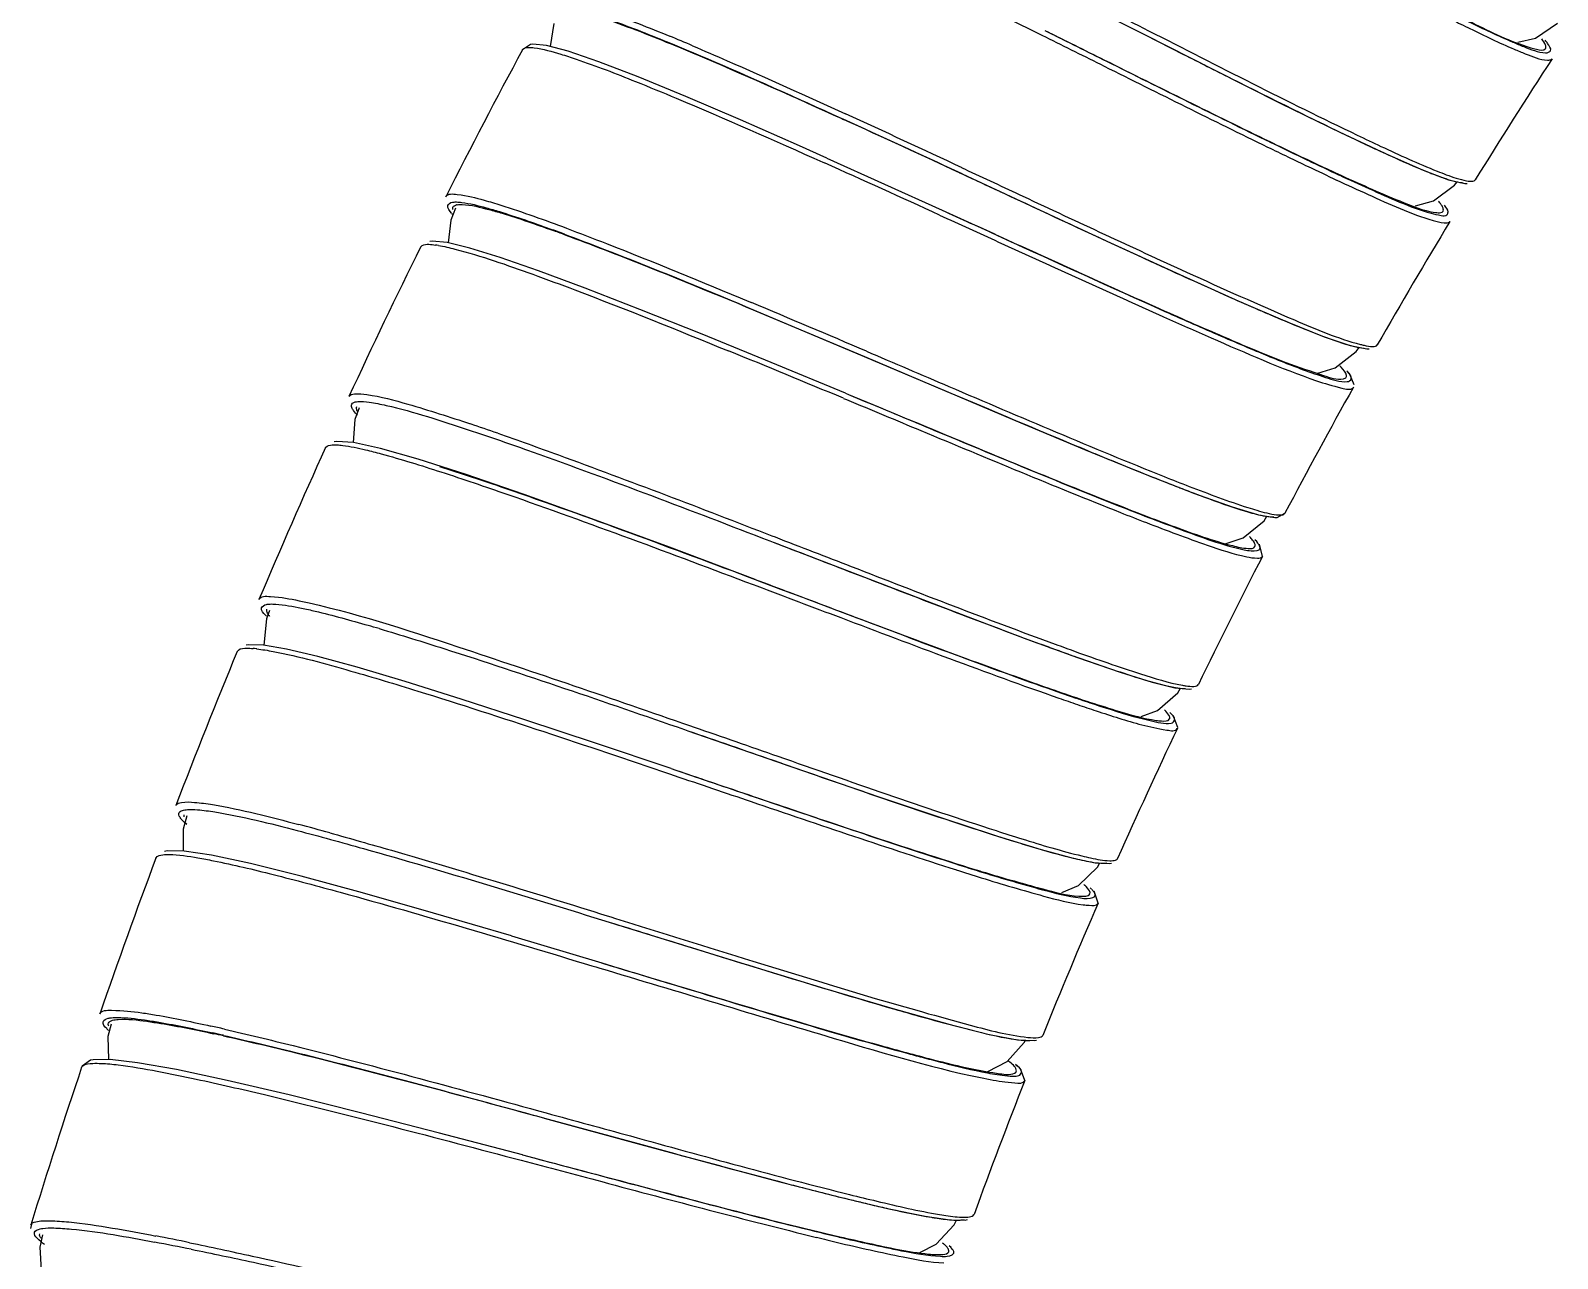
# Model space of a CAD drawing. Header units: millimetres. Extents: x 601 to 1195, y -13 to 407.
# Drawn here: x 907.78 to 926.06, y 327.43 to 342.14 of the extents above; entities that cross this region are included whole.
import ezdxf

# ---------------------------------------------------------------- set-up
doc = ezdxf.new("R2010")
doc.units = ezdxf.units.MM
doc.header["$LTSCALE"] = 0.1

msp = doc.modelspace()

# ---------------------------------------------------------------- linework, layer by layer
at = {"color": 7, "linetype": 'Continuous'}
for p, q in [((920.179, 342.565), (921.117, 342.09)), ((920.18, 342.564), (921.125, 342.086)), ((914.044, 342.225), (914.001, 341.946)), ((925.797, 342.048), (926.061, 342.226)), ((919.896, 342.08), (919.93, 342.063)), ((919.925, 342.139), (919.959, 342.122)), ((921.125, 342.086), (921.585, 341.853)), ((925.586, 341.998), (925.797, 342.048)), ((913.766, 341.971), (913.67, 341.909)), ((913.67, 341.909), (913.67, 341.91)), ((914.217, 341.89), (913.958, 341.958)), ((925.991, 341.795), (925.996, 341.8)), ((917.487, 341.088), (917.509, 341.078)), ((917.492, 341.084), (917.514, 341.074)), ((917.315, 340.612), (916.985, 340.76)), ((917.315, 340.612), (918.695, 339.987)), ((917.266, 340.562), (917.287, 340.553)), ((918.903, 340.436), (918.934, 340.421)), ((918.931, 340.495), (918.962, 340.481)), ((924.453, 340.467), (924.758, 340.352)), ((924.575, 340.099), (924.829, 340.287)), ((924.829, 340.287), (924.86, 340.328)), ((925.076, 340.349), (925.077, 340.351)), ((924.363, 340.038), (924.575, 340.099)), ((924.722, 340.033), (924.708, 340.047)), ((912.811, 339.866), (912.782, 339.596)), ((912.869, 340.011), (912.811, 339.866)), ((918.695, 339.987), (918.729, 339.972)), ((924.769, 339.848), (924.774, 339.854)), ((912.45, 339.546), (912.451, 339.547)), ((913.038, 339.534), (912.769, 339.599)), ((920.718, 339.593), (921.539, 339.216)), ((920.842, 339.536), (921.069, 339.431)), ((916.353, 338.828), (916.384, 338.815)), ((916.367, 338.824), (917.762, 338.237)), ((916.381, 338.893), (916.41, 338.88)), ((916.384, 338.815), (917.763, 338.237)), ((921.352, 338.78), (921.38, 338.767)), ((917.762, 338.237), (918.744, 337.821)), ((917.763, 338.237), (918.752, 337.817)), ((923.4, 338.1), (923.652, 338.295)), ((923.652, 338.295), (923.687, 338.345)), ((923.903, 338.373), (923.904, 338.374)), ((917.538, 337.795), (916.648, 338.164)), ((923.19, 338.035), (923.4, 338.1)), ((923.563, 338.039), (923.539, 338.064)), ((923.627, 337.894), (923.57, 338.032)), ((923.614, 337.862), (923.618, 337.867)), ((917.513, 337.734), (917.548, 337.72)), ((917.538, 337.795), (917.574, 337.78)), ((917.538, 337.795), (917.573, 337.781)), ((917.573, 337.781), (917.762, 337.702)), ((917.574, 337.78), (917.932, 337.632)), ((918.752, 337.817), (919.248, 337.607)), ((911.663, 337.479), (911.641, 337.204)), ((911.714, 337.622), (911.663, 337.479)), ((911.312, 337.143), (911.312, 337.144)), ((920.4, 337.123), (921.123, 336.828)), ((920.434, 337.109), (920.496, 337.083)), ((922.165, 336.434), (922.481, 336.339)), ((922.298, 336.065), (922.548, 336.268)), ((922.548, 336.268), (922.583, 336.322)), ((922.706, 336.308), (922.798, 336.358)), ((922.798, 336.358), (922.799, 336.359)), ((916.632, 336.027), (916.671, 336.012)), ((916.656, 336.089), (916.694, 336.074)), ((922.093, 335.995), (922.298, 336.065)), ((922.46, 336.018), (922.439, 336.04)), ((922.473, 336.001), (922.46, 336.018)), ((922.529, 335.841), (922.492, 335.986)), ((922.529, 335.841), (922.53, 335.843)), ((922.529, 335.841), (922.529, 335.841)), ((916.432, 335.504), (916.475, 335.488)), ((916.455, 335.566), (916.498, 335.55)), ((916.455, 335.566), (916.496, 335.55)), ((916.496, 335.55), (916.792, 335.439)), ((910.605, 335.092), (910.575, 334.777)), ((910.641, 335.195), (910.605, 335.092)), ((910.846, 334.73), (910.571, 334.777)), ((919.678, 334.864), (920.314, 334.632)), ((910.255, 334.703), (910.256, 334.704)), ((921.21, 334.336), (921.481, 334.269)), ((921.274, 333.998), (921.515, 334.209)), ((921.515, 334.209), (921.547, 334.263)), ((921.761, 334.306), (921.762, 334.308)), ((921.077, 333.924), (921.274, 333.998)), ((915.671, 333.816), (915.724, 333.798)), ((921.449, 333.945), (921.428, 333.963)), ((915.61, 333.768), (915.649, 333.754)), ((921.51, 333.781), (921.511, 333.783)), ((915.45, 333.3), (915.507, 333.281)), ((915.45, 333.3), (915.506, 333.281)), ((915.506, 333.281), (915.639, 333.236)), ((915.429, 333.238), (915.486, 333.218)), ((909.651, 332.734), (909.607, 332.576)), ((909.607, 332.576), (909.609, 332.312)), ((909.629, 332.656), (909.645, 332.643)), ((918.704, 332.705), (919.358, 332.491)), ((909.282, 332.229), (909.282, 332.23)), ((920.264, 332.228), (920.528, 332.173)), ((920.554, 332.12), (920.582, 332.17)), ((920.795, 332.221), (920.795, 332.223)), ((920.326, 331.902), (920.554, 332.12)), ((920.127, 331.816), (920.326, 331.902)), ((920.435, 331.869), (920.418, 331.888)), ((920.482, 331.858), (920.466, 331.873)), ((920.561, 331.689), (920.513, 331.832)), ((920.561, 331.688), (920.562, 331.689)), ((920.561, 331.688), (920.561, 331.689)), ((914.685, 331.538), (914.727, 331.525)), ((914.707, 331.462), (914.763, 331.445)), ((914.727, 331.525), (914.784, 331.507)), ((913.538, 331.296), (914.618, 330.973)), ((914.501, 330.939), (914.547, 330.925)), ((914.547, 330.925), (914.596, 330.911)), ((908.744, 330.24), (908.707, 330.091)), ((908.707, 330.091), (908.714, 329.817)), ((919.899, 330.104), (919.9, 330.106)), ((908.497, 329.807), (908.397, 329.735)), ((919.243, 329.671), (919.471, 329.791)), ((908.397, 329.735), (908.392, 329.721)), ((919.599, 329.731), (919.581, 329.746)), ((919.683, 329.564), (919.633, 329.703)), ((919.683, 329.564), (919.684, 329.565)), ((913.798, 329.152), (913.836, 329.141)), ((913.836, 329.141), (913.932, 329.115)), ((913.93, 329.116), (915.088, 328.8)), ((913.932, 329.115), (915.097, 328.798)), ((915.088, 328.8), (915.899, 328.58)), ((915.097, 328.798), (915.495, 328.689)), ((913.67, 328.674), (913.808, 328.638)), ((913.67, 328.674), (913.806, 328.638)), ((913.806, 328.638), (913.938, 328.603)), ((919.075, 327.959), (919.076, 327.96)), ((907.79, 327.845), (907.78, 327.791)), ((907.784, 327.834), (907.79, 327.845)), ((918.492, 327.939), (918.788, 327.895)), ((918.624, 327.605), (918.84, 327.838)), ((918.84, 327.838), (918.867, 327.894)), ((907.922, 327.717), (907.89, 327.569)), ((918.427, 327.506), (918.624, 327.605)), ((907.89, 327.569), (907.906, 327.293)), ((918.802, 327.567), (918.777, 327.584)), ((918.806, 327.557), (918.793, 327.57))]:
    msp.add_line(p, q, dxfattribs=at)
for points in [[(921.117, 342.09), (921.941, 341.673), (922.751, 341.267), (923.448, 340.926)], [(913.958, 341.958), (913.792, 341.974), (913.766, 341.971)], [(915.627, 341.35), (915.055, 341.584), (914.582, 341.765), (914.217, 341.89)], [(916.985, 340.76), (916.278, 341.071), (915.627, 341.35)], [(923.448, 340.926), (924.017, 340.658), (924.453, 340.467)], [(918.934, 340.421), (919.807, 340.016), (920.718, 339.593)], [(924.758, 340.352), (924.951, 340.307), (924.98, 340.306)], [(912.769, 339.599), (912.587, 339.616), (912.559, 339.614)], [(913.863, 339.262), (913.403, 339.422), (913.038, 339.534)], [(916.648, 338.164), (915.821, 338.502), (915.076, 338.8), (914.422, 339.055), (913.863, 339.262)], [(921.539, 339.216), (922.247, 338.898), (922.825, 338.649)], [(922.825, 338.649), (923.269, 338.472), (923.581, 338.366)], [(923.581, 338.366), (923.779, 338.326), (923.807, 338.327)], [(918.744, 337.821), (919.562, 337.474), (920.4, 337.123)], [(911.646, 337.204), (911.447, 337.218), (911.417, 337.214)], [(912.994, 336.822), (912.42, 337.006), (911.968, 337.134), (911.646, 337.204)], [(916.455, 335.566), (915.429, 335.95), (914.501, 336.292), (913.688, 336.583), (912.994, 336.822)], [(921.123, 336.828), (921.714, 336.596), (922.165, 336.434)], [(922.481, 336.339), (922.678, 336.307), (922.706, 336.308)], [(916.671, 336.012), (918.055, 335.479), (918.921, 335.148), (919.678, 334.864)], [(910.571, 334.777), (910.387, 334.783), (910.36, 334.778)], [(911.692, 334.513), (911.22, 334.642), (910.846, 334.73)], [(920.314, 334.632), (920.824, 334.456), (921.21, 334.336)], [(915.45, 333.3), (914.542, 333.606), (913.697, 333.886), (912.935, 334.133), (912.265, 334.343), (911.692, 334.513)], [(921.481, 334.269), (921.655, 334.252), (921.681, 334.256)], [(921.51, 333.781), (921.515, 333.793), (921.459, 333.935)], [(915.649, 333.754), (917.036, 333.274), (917.923, 332.968), (918.704, 332.705)], [(919.358, 332.491), (919.878, 332.332), (920.264, 332.228)], [(909.621, 332.311), (909.416, 332.314), (909.385, 332.308)], [(911.019, 332.012), (910.414, 332.163), (909.948, 332.262), (909.621, 332.311)], [(920.528, 332.173), (920.695, 332.164), (920.72, 332.169)], [(913.538, 331.296), (912.604, 331.571), (911.755, 331.813), (911.019, 332.012)], [(914.707, 331.462), (915.264, 331.29), (916.336, 330.959), (917.291, 330.667), (918.104, 330.426), (918.761, 330.242), (919.257, 330.117), (919.598, 330.052)], [(919.471, 329.791), (919.677, 330.019), (919.691, 330.048)], [(919.598, 330.052), (919.796, 330.043), (919.825, 330.049)], [(908.732, 329.817), (908.528, 329.813), (908.497, 329.807)], [(910.135, 329.566), (909.527, 329.695), (909.06, 329.778), (908.732, 329.817)], [(913.67, 328.674), (912.676, 328.936), (911.731, 329.179), (910.876, 329.392), (910.135, 329.566)], [(915.899, 328.58), (916.751, 328.353), (917.475, 328.168)], [(917.475, 328.168), (918.057, 328.029), (918.492, 327.939)], [(918.788, 327.895), (918.969, 327.893), (918.997, 327.899)]]:
    msp.add_lwpolyline(points, dxfattribs=at)
for centre, radius, start, end in [((902.675, 311.348), 33.267, 66.9392, 67.4513), ((982.961, 304.665), 78.666, 151.74196, 153.18801), ((913.7, 341.894), 0.0338, 145.7299, 151.6776), ((982.961, 304.665), 68, 146.9002, 148.34624), ((828.033, 145.983), 214.704, 64.95258, 65.36216), ((830.556, 150.497), 209.48, 65.05523, 65.4749), ((831.661, 152.381), 207.306, 65.1027, 65.53507), ((952.599, 402.436), 68.537, 244.06004, 244.47884), ((938.522, 372.14), 34.664, 244.5643, 244.6817), ((936.936, 368.785), 30.952, 244.6804, 244.8686), ((935.548, 365.829), 27.686, 244.8698, 245.0049), ((953.887, 404.983), 71.457, 244.02551, 244.45774), ((941.402, 378.975), 42.541, 244.4745, 245.0355), ((825.46, 135.967), 224.249, 65.44119, 65.82733), ((942.437, 381.028), 44.906, 244.4602, 244.9416), ((937.57, 371.005), 33.693, 244.9956, 245.187), ((926.651, 345.796), 5.764, 248.273, 248.4718), ((926.478, 345.356), 5.291, 248.4701, 248.7949), ((912.912, 339.91), 0.145, 99.8962, 102.7654), ((924.097, 339.649), 0.702, 38.538, 39.6554), ((924.215, 339.742), 0.551, 36.2774, 38.5808), ((913.239, 340.29), 0.538, 219.0456, 220.5853), ((982.961, 304.665), 68, 148.83686, 150.28291), ((905.771, 317.084), 24.126, 69.6174, 70.0457), ((906.361, 318.455), 22.63, 69.8015, 70.194), ((982.961, 304.665), 78.667, 153.67861, 155.12465), ((912.467, 338.385), 1.196, 80.4951, 82.26), ((972.029, 450.203), 121.932, 245.29527, 245.56757), ((952.836, 407.952), 75.525, 245.56672, 245.91429), ((944.873, 390.163), 56.036, 245.925, 246.0822), ((939.328, 377.636), 42.337, 246.068, 246.5546), ((822.416, 114.664), 243.122, 66.90344, 67.25602), ((928.113, 351.224), 13.641, 247.9035, 248.3808), ((823.165, 111.15), 245.443, 67.39348, 67.74096), ((934.163, 366.369), 30.412, 247.0019, 247.2458), ((922.811, 337.517), 0.886, 41.7403, 43.35), ((982.961, 304.665), 68, 150.77353, 152.21957), ((993.966, 513.975), 191.542, 247.04025, 247.42517), ((902.336, 305.694), 33.493, 70.7595, 71.3512), ((982.961, 304.665), 78.667, 155.61528, 157.06132), ((911.344, 337.13), 0.034, 147.3136, 155.586), ((933.873, 368.495), 34.137, 248.4374, 248.5965), ((932.337, 364.576), 29.928, 248.5957, 248.7963), ((931.21, 361.672), 26.813, 248.7979, 248.9201), ((936.181, 375.234), 41.722, 248.3923, 248.9065), ((937.059, 377.315), 44.047, 248.377, 248.8118), ((923.908, 341.605), 5.456, 252.2769, 252.5432), ((923.747, 341.091), 4.918, 252.5415, 252.9256), ((982.961, 304.665), 68, 152.71047, 154.15651), ((910.957, 335.466), 0.491, 221.8586, 223.9293), ((905.012, 311.519), 24.463, 73.5138, 73.8386), ((910.339, 333.419), 1.324, 83.8554, 85.4384), ((910.316, 333.197), 1.547, 83.6233, 83.8885), ((934.853, 375.5), 43.377, 249.9479, 250.3583), ((935.952, 378.084), 46.122, 249.829, 250.1467), ((982.961, 304.665), 78.667, 157.55194, 158.99799), ((932.586, 370.393), 38.269, 250.473, 250.9989), ((930.136, 363.017), 30.503, 250.8138, 251.1783), ((930.688, 364.441), 32.096, 250.7221, 251.1433), ((982.961, 304.665), 68, 154.64694, 156.09299), ((902.3, 299.683), 34.075, 74.5761, 75.2204), ((928.679, 361.893), 30.843, 252.3328, 252.7263), ((982.961, 304.665), 78.667, 159.48855, 160.93459), ((909.314, 332.218), 0.0339, 152.7681, 159.306), ((931.149, 370.731), 40.483, 252.3083, 252.8099), ((931.868, 372.816), 42.755, 252.2923, 252.7125), ((928.651, 363.007), 32.36, 252.8328, 252.9503), ((919.903, 331.378), 0.724, 46.3734, 47.733), ((920.015, 331.496), 0.562, 44.228, 46.4021), ((920.237, 331.62), 0.341, 40.2029, 42.6522), ((982.961, 304.665), 68, 156.58361, 158.02965), ((929.76, 370.625), 41.855, 253.863, 254.274), ((908.975, 330.464), 0.396, 224.5255, 225.2144), ((909.027, 330.517), 0.471, 225.2635, 227.5765), ((909.086, 330.581), 0.558, 227.5302, 228.1281), ((904.259, 304.59), 26.249, 77.1403, 77.5067), ((904.582, 305.578), 25.139, 77.3458, 77.6412), ((905.035, 307.246), 23.407, 77.5295, 77.8154), ((926.002, 358.159), 29.305, 254.7329, 255.1217), ((918.87, 329.034), 0.983, 50.6393, 51.1819), ((982.961, 304.665), 78.667, 161.42549, 162.87153), ((982.961, 304.665), 68, 158.52027, 159.96632), ((960.797, 495.484), 172.837, 254.80484, 255.2242), ((925.33, 359.709), 32.504, 256.185, 256.482), ((924.11, 354.643), 27.293, 256.4853, 256.6777), ((923.462, 351.908), 24.483, 256.6788, 256.8221), ((919.347, 332.591), 4.729, 260.4825, 260.7127), ((919.284, 332.204), 4.337, 260.7113, 261.0518), ((903.04, 294.765), 33.449, 78.5075, 79.274), ((902.652, 293.39), 34.948, 78.3916, 79.0676), ((926.789, 367.002), 40.403, 256.2235, 256.6479), ((927.363, 369.122), 42.665, 256.206, 256.5518), ((918.578, 327.423), 0.228, 39.8204, 42.7349)]:
    msp.add_arc(centre, radius, start, end, dxfattribs=at)
for points, knots in [([(916.282, 343.815), (916.538, 343.702), (917.752, 343.146), (918.949, 342.551), (919.896, 342.08)], [0, 0, 0, 0, 0.208643, 1, 1, 1, 1]), ([(920.209, 342.623), (920.528, 342.461), (921.677, 341.877), (922.824, 341.289), (923.664, 340.886)], [0, 0, 0, 0, 0.277195, 1, 1, 1, 1]), ([(914.191, 342.514), (914.359, 342.48), (914.776, 342.336), (915.184, 342.174), (915.432, 342.071)], [0, 0, 0, 0, 0.388131, 1, 1, 1, 1]), ([(914.214, 342.42), (914.375, 342.389), (914.774, 342.253), (915.165, 342.1), (915.403, 342.003)], [0, 0, 0, 0, 0.389315, 1, 1, 1, 1]), ([(924.698, 342.401), (924.811, 342.344), (925.153, 342.178), (925.497, 342.006), (925.741, 341.933)], [0, 0, 0, 0, 0.332036, 1, 1, 1, 1]), ([(914.363, 342.369), (914.428, 342.352), (914.777, 342.248), (915.116, 342.113), (915.392, 342.001)], [0, 0, 0, 0, 0.182901, 1, 1, 1, 1]), ([(924.788, 342.35), (924.859, 342.314), (925.102, 342.193), (925.348, 342.076), (925.525, 342.001)], [0, 0, 0, 0, 0.292608, 1, 1, 1, 1]), ([(924.797, 342.27), (924.869, 342.233), (925.115, 342.111), (925.363, 341.992), (925.542, 341.916)], [0, 0, 0, 0, 0.292627, 1, 1, 1, 1]), ([(919.925, 342.139), (920.163, 342.021), (921.059, 341.576), (921.955, 341.129), (922.616, 340.809)], [0, 0, 0, 0, 0.265247, 1, 1, 1, 1]), ([(919.93, 342.063), (920.165, 341.946), (921.051, 341.505), (921.936, 341.062), (922.591, 340.744)], [0, 0, 0, 0, 0.264595, 1, 1, 1, 1]), ([(919.959, 342.122), (920.194, 342.005), (921.08, 341.564), (921.965, 341.122), (922.619, 340.804)], [0, 0, 0, 0, 0.264951, 1, 1, 1, 1]), ([(925.923, 341.944), (925.922, 341.951), (925.913, 341.986), (925.892, 342.015), (925.874, 342.039)], [0, 0, 0, 0, 0.173516, 1, 1, 1, 1]), ([(913.742, 341.937), (913.764, 341.938), (913.896, 341.926), (914.023, 341.888), (914.128, 341.856)], [0, 0, 0, 0, 0.168559, 1, 1, 1, 1]), ([(914.128, 341.856), (914.189, 341.838), (914.492, 341.738), (914.789, 341.623), (915.024, 341.528)], [0, 0, 0, 0, 0.201849, 1, 1, 1, 1]), ([(915.392, 342.001), (915.545, 341.939), (916.25, 341.644), (916.947, 341.332), (917.492, 341.084)], [0, 0, 0, 0, 0.215932, 1, 1, 1, 1]), ([(915.403, 342.003), (915.555, 341.94), (916.255, 341.646), (916.947, 341.334), (917.487, 341.088)], [0, 0, 0, 0, 0.217532, 1, 1, 1, 1]), ([(915.706, 341.956), (915.845, 341.897), (916.459, 341.632), (917.068, 341.356), (917.539, 341.14)], [0, 0, 0, 0, 0.225611, 1, 1, 1, 1]), ([(921.585, 341.853), (921.774, 341.757), (922.455, 341.414), (923.137, 341.073), (923.634, 340.837)], [0, 0, 0, 0, 0.278253, 1, 1, 1, 1]), ([(925.525, 342.001), (925.568, 341.982), (925.696, 341.931), (925.828, 341.876), (925.919, 341.872)], [0, 0, 0, 0, 0.343803, 1, 1, 1, 1]), ([(925.542, 341.916), (925.587, 341.897), (925.716, 341.845), (925.849, 341.789), (925.94, 341.784)], [0, 0, 0, 0, 0.343959, 1, 1, 1, 1]), ([(925.741, 341.933), (925.764, 341.926), (925.816, 341.914), (925.898, 341.894), (925.918, 341.924)], [0, 0, 0, 0, 0.392262, 1, 1, 1, 1]), ([(925.942, 341.985), (925.938, 341.991), (925.929, 342.003), (925.919, 342.015), (925.914, 342.022)], [0, 0, 0, 0, 0.475933, 1, 1, 1, 1]), ([(925.918, 341.924), (925.92, 341.927), (925.922, 341.934), (925.923, 341.941), (925.923, 341.944)], [0, 0, 0, 0, 0.47034, 1, 1, 1, 1]), ([(925.919, 341.872), (925.94, 341.871), (926.011, 341.896), (925.96, 341.959), (925.942, 341.985)], [0, 0, 0, 0, 0.405837, 1, 1, 1, 1]), ([(925.94, 341.784), (925.951, 341.784), (925.968, 341.784), (925.986, 341.79), (925.991, 341.795)], [0, 0, 0, 0, 0.587208, 1, 1, 1, 1]), ([(915.024, 341.528), (915.187, 341.463), (915.939, 341.153), (916.683, 340.823), (917.266, 340.562)], [0, 0, 0, 0, 0.215405, 1, 1, 1, 1]), ([(922.616, 340.809), (922.679, 340.779), (922.916, 340.664), (923.154, 340.551), (923.328, 340.47)], [0, 0, 0, 0, 0.265755, 1, 1, 1, 1]), ([(923.664, 340.886), (923.758, 340.841), (924.074, 340.691), (924.393, 340.545), (924.621, 340.455)], [0, 0, 0, 0, 0.298283, 1, 1, 1, 1]), ([(923.85, 340.735), (923.913, 340.706), (924.134, 340.604), (924.357, 340.505), (924.518, 340.441)], [0, 0, 0, 0, 0.288888, 1, 1, 1, 1]), ([(918.935, 340.421), (919.098, 340.345), (919.734, 340.05), (920.369, 339.754), (920.842, 339.536)], [0, 0, 0, 0, 0.256644, 1, 1, 1, 1]), ([(918.962, 340.481), (919.195, 340.372), (920.081, 339.959), (920.966, 339.544), (921.621, 339.245)], [0, 0, 0, 0, 0.263539, 1, 1, 1, 1]), ([(923.431, 340.422), (923.675, 340.309), (924.058, 340.144), (924.451, 339.981), (924.599, 339.96)], [0, 0, 0, 0, 0.643125, 1, 1, 1, 1]), ([(923.448, 340.409), (923.566, 340.354), (923.928, 340.19), (924.292, 340.024), (924.548, 339.951)], [0, 0, 0, 0, 0.328914, 1, 1, 1, 1]), ([(924.564, 340.423), (924.598, 340.41), (924.706, 340.37), (924.815, 340.332), (924.892, 340.32)], [0, 0, 0, 0, 0.319121, 1, 1, 1, 1]), ([(924.621, 340.455), (924.657, 340.44), (924.772, 340.396), (924.889, 340.355), (924.972, 340.34)], [0, 0, 0, 0, 0.318084, 1, 1, 1, 1]), ([(923.418, 340.348), (923.542, 340.29), (923.922, 340.118), (924.303, 339.942), (924.572, 339.865)], [0, 0, 0, 0, 0.329791, 1, 1, 1, 1]), ([(924.892, 340.32), (924.9, 340.319), (924.913, 340.317), (924.927, 340.316), (924.933, 340.316)], [0, 0, 0, 0, 0.534414, 1, 1, 1, 1]), ([(924.972, 340.34), (924.984, 340.337), (925.017, 340.333), (925.063, 340.331), (925.076, 340.35)], [0, 0, 0, 0, 0.3674, 1, 1, 1, 1]), ([(912.752, 340.149), (912.773, 340.19), (912.979, 340.168), (913.105, 340.137), (913.211, 340.107)], [0, 0, 0, 0, 0.293899, 1, 1, 1, 1]), ([(912.821, 339.951), (912.799, 339.977), (912.744, 340.036), (912.808, 340.08), (912.831, 340.083)], [0, 0, 0, 0, 0.597075, 1, 1, 1, 1]), ([(912.831, 340.083), (912.838, 340.084), (912.854, 340.086), (912.869, 340.086), (912.878, 340.086)], [0, 0, 0, 0, 0.462923, 1, 1, 1, 1]), ([(912.835, 340.01), (912.835, 340.013), (912.836, 340.018), (912.838, 340.023), (912.839, 340.026)], [0, 0, 0, 0, 0.512901, 1, 1, 1, 1]), ([(912.839, 340.026), (912.843, 340.032), (912.855, 340.044), (912.871, 340.049), (912.88, 340.052)], [0, 0, 0, 0, 0.436441, 1, 1, 1, 1]), ([(912.878, 340.086), (912.9, 340.085), (913.02, 340.074), (913.138, 340.043), (913.234, 340.017)], [0, 0, 0, 0, 0.181109, 1, 1, 1, 1]), ([(912.887, 340.053), (912.907, 340.056), (913.037, 340.057), (913.163, 340.023), (913.268, 339.995)], [0, 0, 0, 0, 0.158167, 1, 1, 1, 1]), ([(913.211, 340.107), (913.278, 340.089), (913.61, 339.988), (913.937, 339.869), (914.197, 339.772)], [0, 0, 0, 0, 0.199576, 1, 1, 1, 1]), ([(924.548, 339.951), (924.588, 339.939), (924.644, 339.928), (924.737, 339.913), (924.762, 339.985), (924.728, 340.017), (924.712, 340.039)], [0, 0, 0, 0, 0.394748, 0.612167, 0.742125, 1, 1, 1, 1]), ([(924.679, 340.038), (924.676, 340.043), (924.67, 340.053), (924.663, 340.063), (924.659, 340.068)], [0, 0, 0, 0, 0.471925, 1, 1, 1, 1]), ([(924.691, 339.976), (924.696, 339.983), (924.696, 340.007), (924.686, 340.027), (924.679, 340.038)], [0, 0, 0, 0, 0.393036, 1, 1, 1, 1]), ([(912.837, 339.994), (912.837, 339.996), (912.836, 340.002), (912.835, 340.007), (912.835, 340.01)], [0, 0, 0, 0, 0.522297, 1, 1, 1, 1]), ([(913.234, 340.017), (913.287, 340.002), (913.547, 339.925), (913.803, 339.836), (914.005, 339.762)], [0, 0, 0, 0, 0.205737, 1, 1, 1, 1]), ([(913.268, 339.995), (913.32, 339.981), (913.577, 339.907), (913.829, 339.819), (914.029, 339.747)], [0, 0, 0, 0, 0.20438, 1, 1, 1, 1]), ([(918.664, 339.929), (918.899, 339.822), (919.793, 339.413), (920.686, 339.005), (921.346, 338.71)], [0, 0, 0, 0, 0.263815, 1, 1, 1, 1]), ([(918.695, 339.987), (918.93, 339.88), (919.818, 339.476), (920.706, 339.07), (921.362, 338.779)], [0, 0, 0, 0, 0.264433, 1, 1, 1, 1]), ([(918.729, 339.972), (918.959, 339.867), (919.833, 339.467), (920.707, 339.068), (921.352, 338.78)], [0, 0, 0, 0, 0.263971, 1, 1, 1, 1]), ([(924.572, 339.865), (924.615, 339.852), (924.675, 339.837), (924.753, 339.833), (924.769, 339.848)], [0, 0, 0, 0, 0.666491, 1, 1, 1, 1]), ([(924.599, 339.96), (924.61, 339.959), (924.64, 339.956), (924.681, 339.958), (924.691, 339.976)], [0, 0, 0, 0, 0.363551, 1, 1, 1, 1]), ([(914.174, 339.7), (914.334, 339.641), (915.07, 339.36), (915.798, 339.061), (916.367, 338.824)], [0, 0, 0, 0, 0.216812, 1, 1, 1, 1]), ([(914.175, 339.694), (914.333, 339.636), (915.064, 339.359), (915.787, 339.063), (916.353, 338.828)], [0, 0, 0, 0, 0.215703, 1, 1, 1, 1]), ([(914.197, 339.772), (914.357, 339.711), (915.089, 339.429), (915.815, 339.13), (916.381, 338.893)], [0, 0, 0, 0, 0.217821, 1, 1, 1, 1]), ([(912.451, 339.547), (912.455, 339.555), (912.507, 339.594), (912.576, 339.577), (912.628, 339.57)], [0, 0, 0, 0, 0.144751, 1, 1, 1, 1]), ([(912.664, 339.565), (912.731, 339.554), (913.114, 339.464), (913.485, 339.331), (913.792, 339.22)], [0, 0, 0, 0, 0.170308, 1, 1, 1, 1]), ([(913.792, 339.22), (913.961, 339.159), (914.748, 338.866), (915.526, 338.552), (916.137, 338.302)], [0, 0, 0, 0, 0.21428, 1, 1, 1, 1]), ([(921.621, 339.245), (922.049, 339.049), (922.735, 338.747), (923.43, 338.451), (923.702, 338.38)], [0, 0, 0, 0, 0.626097, 1, 1, 1, 1]), ([(921.362, 338.779), (921.629, 338.66), (922.109, 338.452), (922.742, 338.183), (923.18, 338.034), (923.418, 337.955), (923.498, 337.968)], [0, 0, 0, 0, 0.383596, 0.686513, 0.894605, 1, 1, 1, 1]), ([(921.38, 338.767), (921.461, 338.731), (921.76, 338.598), (922.061, 338.467), (922.281, 338.374)], [0, 0, 0, 0, 0.269496, 1, 1, 1, 1]), ([(922.483, 338.795), (922.528, 338.776), (922.693, 338.704), (922.86, 338.635), (922.982, 338.585)], [0, 0, 0, 0, 0.269837, 1, 1, 1, 1]), ([(921.346, 338.71), (921.535, 338.626), (922.14, 338.36), (922.746, 338.094), (923.175, 337.945)], [0, 0, 0, 0, 0.312879, 1, 1, 1, 1]), ([(923.087, 338.543), (923.141, 338.522), (923.315, 338.454), (923.491, 338.39), (923.616, 338.358)], [0, 0, 0, 0, 0.30865, 1, 1, 1, 1]), ([(923.702, 338.38), (923.717, 338.376), (923.765, 338.365), (923.814, 338.355), (923.848, 338.355)], [0, 0, 0, 0, 0.309599, 1, 1, 1, 1]), ([(917.788, 338.298), (918.117, 338.158), (919.303, 337.652), (920.488, 337.143), (921.353, 336.798)], [0, 0, 0, 0, 0.277244, 1, 1, 1, 1]), ([(922.401, 338.323), (922.473, 338.293), (922.722, 338.19), (922.972, 338.091), (923.152, 338.029)], [0, 0, 0, 0, 0.293538, 1, 1, 1, 1]), ([(923.848, 338.355), (923.86, 338.355), (923.88, 338.356), (923.899, 338.366), (923.903, 338.373)], [0, 0, 0, 0, 0.600469, 1, 1, 1, 1]), ([(923.152, 338.029), (923.196, 338.014), (923.323, 337.974), (923.455, 337.929), (923.543, 337.934)], [0, 0, 0, 0, 0.347583, 1, 1, 1, 1]), ([(923.531, 337.986), (923.535, 337.992), (923.537, 338.041), (923.498, 338.077), (923.472, 338.107)], [0, 0, 0, 0, 0.145778, 1, 1, 1, 1]), ([(923.543, 337.934), (923.563, 337.935), (923.625, 337.974), (923.567, 338.029), (923.546, 338.054)], [0, 0, 0, 0, 0.377346, 1, 1, 1, 1]), ([(923.175, 337.945), (923.275, 337.911), (923.4, 337.878), (923.583, 337.829), (923.614, 337.862)], [0, 0, 0, 0, 0.699633, 1, 1, 1, 1]), ([(923.498, 337.968), (923.505, 337.969), (923.518, 337.972), (923.529, 337.981), (923.531, 337.986)], [0, 0, 0, 0, 0.566742, 1, 1, 1, 1]), ([(911.593, 337.756), (911.603, 337.778), (911.691, 337.797), (911.757, 337.787), (911.806, 337.78)], [0, 0, 0, 0, 0.328303, 1, 1, 1, 1]), ([(911.647, 337.587), (911.639, 337.598), (911.626, 337.618), (911.62, 337.642), (911.621, 337.651)], [0, 0, 0, 0, 0.584371, 1, 1, 1, 1]), ([(911.621, 337.651), (911.622, 337.671), (911.657, 337.693), (911.686, 337.695), (911.697, 337.696)], [0, 0, 0, 0, 0.645078, 1, 1, 1, 1]), ([(911.806, 337.78), (911.973, 337.756), (912.39, 337.643), (912.798, 337.512), (913.046, 337.429)], [0, 0, 0, 0, 0.392155, 1, 1, 1, 1]), ([(911.835, 337.688), (911.903, 337.679), (912.306, 337.595), (912.697, 337.466), (913.021, 337.358)], [0, 0, 0, 0, 0.168747, 1, 1, 1, 1]), ([(917.548, 337.72), (917.846, 337.596), (918.937, 337.141), (920.028, 336.685), (920.828, 336.368)], [0, 0, 0, 0, 0.272496, 1, 1, 1, 1]), ([(917.762, 337.702), (918.04, 337.586), (919.056, 337.163), (920.073, 336.739), (920.817, 336.444)], [0, 0, 0, 0, 0.27293, 1, 1, 1, 1]), ([(911.697, 337.574), (911.691, 337.585), (911.68, 337.604), (911.681, 337.628), (911.685, 337.636)], [0, 0, 0, 0, 0.583038, 1, 1, 1, 1]), ([(917.932, 337.632), (918.235, 337.506), (919.312, 337.059), (920.388, 336.611), (921.17, 336.312)], [0, 0, 0, 0, 0.281733, 1, 1, 1, 1]), ([(913.021, 337.358), (913.278, 337.273), (914.489, 336.85), (915.687, 336.391), (916.632, 336.027)], [0, 0, 0, 0, 0.210689, 1, 1, 1, 1]), ([(913.373, 337.317), (913.616, 337.232), (914.716, 336.837), (915.806, 336.417), (916.656, 336.089)], [0, 0, 0, 0, 0.220193, 1, 1, 1, 1]), ([(911.392, 337.177), (911.401, 337.177), (911.421, 337.178), (911.44, 337.177), (911.451, 337.177)], [0, 0, 0, 0, 0.467204, 1, 1, 1, 1]), ([(911.451, 337.177), (911.473, 337.175), (911.588, 337.164), (911.7, 337.139), (911.791, 337.117)], [0, 0, 0, 0, 0.193337, 1, 1, 1, 1]), ([(911.791, 337.117), (911.853, 337.103), (912.157, 337.024), (912.457, 336.93), (912.694, 336.853)], [0, 0, 0, 0, 0.203355, 1, 1, 1, 1]), ([(912.677, 336.919), (912.939, 336.836), (914.207, 336.41), (915.459, 335.939), (916.455, 335.566)], [0, 0, 0, 0, 0.205193, 1, 1, 1, 1]), ([(920.496, 337.083), (920.57, 337.053), (920.846, 336.939), (921.123, 336.827), (921.327, 336.746)], [0, 0, 0, 0, 0.267396, 1, 1, 1, 1]), ([(912.694, 336.853), (912.959, 336.767), (914.212, 336.339), (915.452, 335.873), (916.432, 335.504)], [0, 0, 0, 0, 0.209651, 1, 1, 1, 1]), ([(921.353, 336.798), (921.452, 336.758), (921.784, 336.628), (922.117, 336.502), (922.354, 336.426)], [0, 0, 0, 0, 0.299952, 1, 1, 1, 1]), ([(921.566, 336.653), (921.631, 336.628), (921.857, 336.542), (922.084, 336.46), (922.247, 336.408)], [0, 0, 0, 0, 0.289472, 1, 1, 1, 1]), ([(922.303, 336.39), (922.336, 336.38), (922.44, 336.35), (922.546, 336.322), (922.62, 336.316)], [0, 0, 0, 0, 0.318622, 1, 1, 1, 1]), ([(922.354, 336.426), (922.39, 336.415), (922.504, 336.38), (922.619, 336.349), (922.699, 336.34)], [0, 0, 0, 0, 0.318507, 1, 1, 1, 1]), ([(921.139, 336.246), (921.381, 336.152), (921.777, 336.005), (922.179, 335.871), (922.34, 335.837)], [0, 0, 0, 0, 0.612148, 1, 1, 1, 1]), ([(921.166, 336.308), (921.29, 336.26), (921.667, 336.12), (922.047, 335.976), (922.311, 335.922)], [0, 0, 0, 0, 0.331431, 1, 1, 1, 1]), ([(921.17, 336.312), (921.274, 336.272), (921.605, 336.149), (921.937, 336.029), (922.171, 335.97)], [0, 0, 0, 0, 0.316161, 1, 1, 1, 1]), ([(922.62, 336.316), (922.628, 336.315), (922.643, 336.314), (922.658, 336.315), (922.665, 336.315)], [0, 0, 0, 0, 0.540357, 1, 1, 1, 1]), ([(922.699, 336.34), (922.711, 336.339), (922.743, 336.337), (922.786, 336.339), (922.798, 336.358)], [0, 0, 0, 0, 0.364897, 1, 1, 1, 1]), ([(916.671, 336.012), (916.971, 335.897), (918.072, 335.473), (919.174, 335.047), (919.98, 334.753)], [0, 0, 0, 0, 0.272392, 1, 1, 1, 1]), ([(916.694, 336.074), (916.999, 335.956), (918.115, 335.524), (919.23, 335.09), (920.048, 334.79)], [0, 0, 0, 0, 0.272382, 1, 1, 1, 1]), ([(922.411, 336.037), (922.406, 336.043), (922.394, 336.058), (922.381, 336.072), (922.374, 336.079)], [0, 0, 0, 0, 0.466919, 1, 1, 1, 1]), ([(922.439, 335.958), (922.448, 335.974), (922.433, 336.007), (922.417, 336.029), (922.411, 336.037)], [0, 0, 0, 0, 0.643156, 1, 1, 1, 1]), ([(922.171, 335.97), (922.233, 335.954), (922.309, 335.936), (922.426, 335.934), (922.439, 335.958)], [0, 0, 0, 0, 0.695503, 1, 1, 1, 1]), ([(922.311, 335.922), (922.338, 335.916), (922.391, 335.904), (922.503, 335.906), (922.501, 335.943)], [0, 0, 0, 0, 0.433019, 1, 1, 1, 1]), ([(922.34, 335.837), (922.382, 335.829), (922.44, 335.817), (922.518, 335.823), (922.529, 335.841)], [0, 0, 0, 0, 0.676247, 1, 1, 1, 1]), ([(922.501, 335.943), (922.501, 335.952), (922.493, 335.973), (922.481, 335.991), (922.473, 336.001)], [0, 0, 0, 0, 0.411661, 1, 1, 1, 1]), ([(916.475, 335.488), (916.81, 335.361), (918.013, 334.908), (919.216, 334.45), (920.092, 334.144)], [0, 0, 0, 0, 0.278333, 1, 1, 1, 1]), ([(916.498, 335.55), (916.798, 335.437), (917.895, 335.024), (918.991, 334.61), (919.794, 334.325)], [0, 0, 0, 0, 0.273513, 1, 1, 1, 1]), ([(910.516, 335.325), (910.534, 335.369), (910.751, 335.358), (910.882, 335.335), (910.995, 335.311)], [0, 0, 0, 0, 0.292532, 1, 1, 1, 1]), ([(910.604, 335.266), (910.611, 335.267), (910.625, 335.269), (910.64, 335.27), (910.648, 335.271)], [0, 0, 0, 0, 0.467416, 1, 1, 1, 1]), ([(910.648, 335.271), (910.67, 335.272), (910.797, 335.267), (910.922, 335.243), (911.023, 335.222)], [0, 0, 0, 0, 0.180297, 1, 1, 1, 1]), ([(910.995, 335.311), (911.641, 335.174), (913.2, 334.662), (914.749, 334.137), (915.671, 333.816)], [0, 0, 0, 0, 0.403531, 1, 1, 1, 1]), ([(916.792, 335.439), (917.101, 335.322), (918.205, 334.906), (919.309, 334.488), (920.111, 334.209)], [0, 0, 0, 0, 0.279928, 1, 1, 1, 1]), ([(910.592, 335.138), (910.57, 335.162), (910.515, 335.221), (910.581, 335.262), (910.604, 335.266)], [0, 0, 0, 0, 0.574644, 1, 1, 1, 1]), ([(910.612, 335.174), (910.609, 335.18), (910.607, 335.192), (910.609, 335.203), (910.611, 335.208)], [0, 0, 0, 0, 0.540893, 1, 1, 1, 1]), ([(910.645, 335.121), (910.637, 335.13), (910.625, 335.147), (910.615, 335.166), (910.612, 335.174)], [0, 0, 0, 0, 0.561019, 1, 1, 1, 1]), ([(911.023, 335.222), (911.079, 335.211), (911.347, 335.15), (911.612, 335.076), (911.822, 335.016)], [0, 0, 0, 0, 0.206437, 1, 1, 1, 1]), ([(911.955, 334.977), (912.214, 334.9), (913.439, 334.518), (914.653, 334.099), (915.61, 333.768)], [0, 0, 0, 0, 0.210682, 1, 1, 1, 1]), ([(910.256, 334.704), (910.258, 334.71), (910.289, 334.743), (910.337, 334.741), (910.373, 334.741)], [0, 0, 0, 0, 0.163352, 1, 1, 1, 1]), ([(910.373, 334.741), (910.384, 334.741), (910.408, 334.741), (910.432, 334.739), (910.444, 334.738)], [0, 0, 0, 0, 0.470761, 1, 1, 1, 1]), ([(910.488, 334.734), (910.554, 334.727), (910.935, 334.662), (911.307, 334.557), (911.614, 334.469)], [0, 0, 0, 0, 0.173889, 1, 1, 1, 1]), ([(920.273, 334.647), (920.517, 334.56), (920.918, 334.423), (921.326, 334.299), (921.488, 334.27)], [0, 0, 0, 0, 0.61261, 1, 1, 1, 1]), ([(920.288, 334.702), (920.548, 334.609), (920.971, 334.462), (921.402, 334.329), (921.572, 334.298)], [0, 0, 0, 0, 0.614188, 1, 1, 1, 1]), ([(911.614, 334.469), (911.882, 334.393), (913.161, 334.005), (914.427, 333.577), (915.429, 333.238)], [0, 0, 0, 0, 0.208612, 1, 1, 1, 1]), ([(920.126, 334.209), (920.355, 334.13), (920.728, 334.008), (921.108, 333.899), (921.257, 333.878)], [0, 0, 0, 0, 0.617163, 1, 1, 1, 1]), ([(921.572, 334.298), (921.586, 334.295), (921.631, 334.288), (921.677, 334.283), (921.708, 334.285)], [0, 0, 0, 0, 0.307691, 1, 1, 1, 1]), ([(921.708, 334.285), (921.72, 334.286), (921.739, 334.288), (921.757, 334.299), (921.761, 334.306)], [0, 0, 0, 0, 0.597678, 1, 1, 1, 1]), ([(920.295, 334.146), (920.369, 334.12), (920.62, 334.036), (920.873, 333.956), (921.054, 333.907)], [0, 0, 0, 0, 0.294553, 1, 1, 1, 1]), ([(920.315, 334.067), (920.39, 334.042), (920.644, 333.956), (920.901, 333.874), (921.084, 333.825)], [0, 0, 0, 0, 0.294574, 1, 1, 1, 1]), ([(921.054, 333.907), (921.098, 333.896), (921.223, 333.867), (921.354, 333.831), (921.437, 333.845)], [0, 0, 0, 0, 0.350621, 1, 1, 1, 1]), ([(921.084, 333.825), (921.183, 333.799), (921.3, 333.776), (921.488, 333.744), (921.509, 333.781)], [0, 0, 0, 0, 0.70811, 1, 1, 1, 1]), ([(921.257, 333.878), (921.278, 333.875), (921.327, 333.87), (921.402, 333.865), (921.416, 333.895)], [0, 0, 0, 0, 0.388098, 1, 1, 1, 1]), ([(921.416, 333.923), (921.415, 333.925), (921.413, 333.931), (921.41, 333.937), (921.408, 333.94)], [0, 0, 0, 0, 0.470642, 1, 1, 1, 1]), ([(921.416, 333.895), (921.418, 333.899), (921.42, 333.909), (921.418, 333.918), (921.416, 333.923)], [0, 0, 0, 0, 0.455493, 1, 1, 1, 1]), ([(921.437, 333.845), (921.456, 333.848), (921.509, 333.9), (921.444, 333.946), (921.42, 333.971)], [0, 0, 0, 0, 0.352942, 1, 1, 1, 1]), ([(915.649, 333.754), (915.99, 333.636), (917.21, 333.213), (918.43, 332.787), (919.318, 332.504)], [0, 0, 0, 0, 0.278627, 1, 1, 1, 1]), ([(915.724, 333.798), (916.058, 333.682), (917.262, 333.262), (918.465, 332.839), (919.341, 332.557)], [0, 0, 0, 0, 0.277779, 1, 1, 1, 1]), ([(915.507, 333.281), (915.84, 333.168), (917.036, 332.764), (918.23, 332.357), (919.1, 332.088)], [0, 0, 0, 0, 0.279063, 1, 1, 1, 1]), ([(915.486, 333.218), (915.793, 333.114), (916.917, 332.733), (918.042, 332.35), (918.864, 332.087)], [0, 0, 0, 0, 0.273174, 1, 1, 1, 1]), ([(915.639, 333.236), (915.931, 333.137), (916.999, 332.775), (918.066, 332.412), (918.847, 332.163)], [0, 0, 0, 0, 0.273481, 1, 1, 1, 1]), ([(909.521, 332.86), (909.53, 332.883), (909.622, 332.907), (909.693, 332.901), (909.745, 332.896)], [0, 0, 0, 0, 0.325083, 1, 1, 1, 1]), ([(909.745, 332.896), (909.817, 332.891), (910.239, 332.829), (910.651, 332.721), (910.993, 332.631)], [0, 0, 0, 0, 0.170027, 1, 1, 1, 1]), ([(909.585, 332.696), (909.575, 332.707), (909.561, 332.727), (909.554, 332.751), (909.556, 332.761)], [0, 0, 0, 0, 0.589921, 1, 1, 1, 1]), ([(909.556, 332.761), (909.558, 332.78), (909.59, 332.8), (909.618, 332.805), (909.628, 332.806)], [0, 0, 0, 0, 0.650628, 1, 1, 1, 1]), ([(909.619, 332.723), (909.618, 332.727), (909.617, 332.735), (909.619, 332.742), (909.62, 332.746)], [0, 0, 0, 0, 0.522958, 1, 1, 1, 1]), ([(909.628, 332.806), (909.638, 332.808), (909.688, 332.813), (909.739, 332.81), (909.779, 332.807)], [0, 0, 0, 0, 0.199883, 1, 1, 1, 1]), ([(909.779, 332.807), (909.849, 332.802), (910.252, 332.745), (910.647, 332.644), (910.974, 332.559)], [0, 0, 0, 0, 0.171022, 1, 1, 1, 1]), ([(910.974, 332.559), (911.238, 332.49), (912.489, 332.146), (913.729, 331.764), (914.707, 331.462)], [0, 0, 0, 0, 0.210641, 1, 1, 1, 1]), ([(911.363, 332.531), (911.609, 332.463), (912.721, 332.146), (913.825, 331.805), (914.685, 331.538)], [0, 0, 0, 0, 0.221007, 1, 1, 1, 1]), ([(919.341, 332.557), (919.443, 332.524), (919.783, 332.416), (920.125, 332.313), (920.368, 332.255)], [0, 0, 0, 0, 0.301395, 1, 1, 1, 1]), ([(919.52, 332.44), (919.595, 332.417), (919.849, 332.34), (920.104, 332.266), (920.286, 332.223)], [0, 0, 0, 0, 0.294553, 1, 1, 1, 1]), ([(909.365, 332.269), (909.39, 332.271), (909.53, 332.274), (909.67, 332.251), (909.784, 332.232)], [0, 0, 0, 0, 0.172584, 1, 1, 1, 1]), ([(909.784, 332.232), (909.846, 332.221), (910.148, 332.164), (910.446, 332.092), (910.683, 332.032)], [0, 0, 0, 0, 0.205337, 1, 1, 1, 1]), ([(920.286, 332.223), (920.322, 332.215), (920.433, 332.19), (920.545, 332.168), (920.623, 332.167)], [0, 0, 0, 0, 0.321252, 1, 1, 1, 1]), ([(920.368, 332.255), (920.402, 332.246), (920.512, 332.221), (920.624, 332.199), (920.7, 332.197)], [0, 0, 0, 0, 0.31818, 1, 1, 1, 1]), ([(920.623, 332.167), (920.631, 332.167), (920.647, 332.168), (920.663, 332.169), (920.67, 332.171)], [0, 0, 0, 0, 0.545484, 1, 1, 1, 1]), ([(920.7, 332.197), (920.712, 332.197), (920.743, 332.197), (920.784, 332.203), (920.794, 332.221)], [0, 0, 0, 0, 0.36286, 1, 1, 1, 1]), ([(910.683, 332.032), (910.952, 331.965), (912.231, 331.622), (913.499, 331.241), (914.501, 330.939)], [0, 0, 0, 0, 0.209705, 1, 1, 1, 1]), ([(919.163, 332.069), (919.424, 331.989), (919.826, 331.879), (920.239, 331.767), (920.386, 331.772)], [0, 0, 0, 0, 0.649044, 1, 1, 1, 1]), ([(919.163, 331.993), (919.41, 331.916), (919.814, 331.797), (920.223, 331.69), (920.384, 331.67)], [0, 0, 0, 0, 0.61482, 1, 1, 1, 1]), ([(919.185, 332.057), (919.42, 331.984), (919.805, 331.871), (920.195, 331.771), (920.349, 331.752)], [0, 0, 0, 0, 0.613494, 1, 1, 1, 1]), ([(920.386, 331.772), (920.396, 331.772), (920.423, 331.773), (920.456, 331.782), (920.463, 331.799)], [0, 0, 0, 0, 0.355932, 1, 1, 1, 1]), ([(920.526, 331.792), (920.524, 331.8), (920.516, 331.817), (920.505, 331.832), (920.498, 331.84)], [0, 0, 0, 0, 0.42423, 1, 1, 1, 1]), ([(920.349, 331.752), (920.377, 331.748), (920.427, 331.738), (920.534, 331.758), (920.526, 331.792)], [0, 0, 0, 0, 0.440328, 1, 1, 1, 1]), ([(920.384, 331.67), (920.408, 331.667), (920.462, 331.663), (920.544, 331.655), (920.561, 331.688)], [0, 0, 0, 0, 0.388349, 1, 1, 1, 1]), ([(914.763, 331.445), (915.069, 331.35), (916.189, 331.004), (917.308, 330.656), (918.127, 330.419)], [0, 0, 0, 0, 0.273174, 1, 1, 1, 1]), ([(914.784, 331.507), (915.332, 331.337), (916.367, 331.014), (917.78, 330.577), (918.874, 330.267), (919.485, 330.107), (919.719, 330.082)], [0, 0, 0, 0, 0.335151, 0.633345, 0.862906, 1, 1, 1, 1]), ([(914.596, 330.911), (915.531, 330.629), (917.083, 330.167), (918.639, 329.698), (919.271, 329.576)], [0, 0, 0, 0, 0.602584, 1, 1, 1, 1]), ([(914.617, 330.973), (915.216, 330.793), (916.327, 330.458), (917.646, 330.067), (918.526, 329.829), (919.004, 329.708), (919.327, 329.654), (919.506, 329.629), (919.559, 329.651)], [0, 0, 0, 0, 0.36581, 0.679888, 0.80409, 0.90056, 0.966275, 1, 1, 1, 1]), ([(914.618, 330.973), (914.96, 330.87), (916.18, 330.501), (917.4, 330.13), (918.286, 329.888)], [0, 0, 0, 0, 0.279756, 1, 1, 1, 1]), ([(908.61, 330.362), (908.626, 330.408), (908.854, 330.408), (908.992, 330.394), (909.112, 330.376)], [0, 0, 0, 0, 0.29125, 1, 1, 1, 1]), ([(909.112, 330.376), (909.169, 330.368), (909.446, 330.323), (909.721, 330.265), (909.938, 330.217)], [0, 0, 0, 0, 0.207598, 1, 1, 1, 1]), ([(918.416, 330.337), (918.664, 330.267), (919.069, 330.159), (919.479, 330.065), (919.64, 330.049)], [0, 0, 0, 0, 0.615009, 1, 1, 1, 1]), ([(908.692, 330.186), (908.671, 330.208), (908.616, 330.268), (908.686, 330.305), (908.711, 330.311)], [0, 0, 0, 0, 0.545962, 1, 1, 1, 1]), ([(908.711, 330.311), (908.717, 330.312), (908.73, 330.314), (908.743, 330.316), (908.75, 330.317)], [0, 0, 0, 0, 0.47225, 1, 1, 1, 1]), ([(908.717, 330.216), (908.714, 330.222), (908.71, 330.234), (908.711, 330.246), (908.713, 330.251)], [0, 0, 0, 0, 0.543021, 1, 1, 1, 1]), ([(908.713, 330.251), (908.716, 330.26), (908.731, 330.276), (908.751, 330.283), (908.763, 330.286)], [0, 0, 0, 0, 0.418869, 1, 1, 1, 1]), ([(908.75, 330.317), (908.774, 330.319), (908.907, 330.322), (909.039, 330.305), (909.146, 330.29)], [0, 0, 0, 0, 0.180347, 1, 1, 1, 1]), ([(908.763, 330.286), (908.784, 330.292), (908.922, 330.308), (909.059, 330.289), (909.173, 330.274)], [0, 0, 0, 0, 0.159518, 1, 1, 1, 1]), ([(909.146, 330.29), (909.203, 330.282), (909.476, 330.238), (909.748, 330.181), (909.962, 330.135)], [0, 0, 0, 0, 0.207621, 1, 1, 1, 1]), ([(909.173, 330.274), (909.229, 330.266), (909.498, 330.225), (909.764, 330.171), (909.975, 330.125)], [0, 0, 0, 0, 0.205972, 1, 1, 1, 1]), ([(910.101, 330.18), (910.376, 330.118), (911.666, 329.804), (912.947, 329.453), (913.955, 329.177)], [0, 0, 0, 0, 0.21199, 1, 1, 1, 1]), ([(910.089, 330.106), (910.352, 330.047), (911.594, 329.75), (912.826, 329.416), (913.798, 329.152)], [0, 0, 0, 0, 0.21122, 1, 1, 1, 1]), ([(910.089, 330.101), (910.353, 330.042), (911.608, 329.744), (912.852, 329.408), (913.836, 329.141)], [0, 0, 0, 0, 0.209826, 1, 1, 1, 1]), ([(919.848, 330.08), (919.859, 330.081), (919.878, 330.085), (919.895, 330.097), (919.899, 330.104)], [0, 0, 0, 0, 0.598109, 1, 1, 1, 1]), ([(918.478, 329.837), (918.552, 329.817), (918.804, 329.752), (919.056, 329.69), (919.236, 329.656)], [0, 0, 0, 0, 0.295202, 1, 1, 1, 1]), ([(919.582, 329.671), (919.585, 329.678), (919.578, 329.734), (919.528, 329.766), (919.493, 329.794)], [0, 0, 0, 0, 0.140128, 1, 1, 1, 1]), ([(908.392, 329.724), (908.395, 329.731), (908.428, 329.77), (908.484, 329.768), (908.525, 329.77)], [0, 0, 0, 0, 0.156459, 1, 1, 1, 1]), ([(908.628, 329.77), (908.695, 329.767), (909.077, 329.727), (909.454, 329.648), (909.764, 329.582)], [0, 0, 0, 0, 0.174844, 1, 1, 1, 1]), ([(919.236, 329.656), (919.315, 329.641), (919.438, 329.622), (919.568, 329.611), (919.612, 329.624)], [0, 0, 0, 0, 0.637885, 1, 1, 1, 1]), ([(919.559, 329.651), (919.564, 329.653), (919.574, 329.658), (919.581, 329.667), (919.582, 329.671)], [0, 0, 0, 0, 0.551959, 1, 1, 1, 1]), ([(919.612, 329.624), (919.629, 329.629), (919.67, 329.694), (919.601, 329.73), (919.572, 329.755)], [0, 0, 0, 0, 0.330429, 1, 1, 1, 1]), ([(909.764, 329.582), (910.037, 329.523), (911.339, 329.222), (912.631, 328.881), (913.653, 328.61)], [0, 0, 0, 0, 0.208636, 1, 1, 1, 1]), ([(919.271, 329.576), (919.368, 329.557), (919.482, 329.542), (919.666, 329.527), (919.683, 329.564)], [0, 0, 0, 0, 0.708791, 1, 1, 1, 1]), ([(913.955, 329.177), (914.291, 329.085), (915.499, 328.753), (916.708, 328.419), (917.586, 328.2)], [0, 0, 0, 0, 0.277423, 1, 1, 1, 1]), ([(913.653, 328.61), (913.975, 328.525), (915.153, 328.212), (916.33, 327.898), (917.19, 327.687)], [0, 0, 0, 0, 0.273573, 1, 1, 1, 1]), ([(913.808, 328.638), (914.15, 328.547), (915.368, 328.226), (916.586, 327.9), (917.468, 327.694)], [0, 0, 0, 0, 0.281042, 1, 1, 1, 1]), ([(913.938, 328.603), (914.233, 328.525), (915.308, 328.239), (916.383, 327.953), (917.168, 327.761)], [0, 0, 0, 0, 0.274193, 1, 1, 1, 1]), ([(916.717, 328.362), (916.793, 328.342), (917.076, 328.269), (917.36, 328.196), (917.568, 328.145)], [0, 0, 0, 0, 0.267131, 1, 1, 1, 1]), ([(917.586, 328.2), (917.694, 328.173), (918.052, 328.086), (918.41, 328.003), (918.663, 327.961)], [0, 0, 0, 0, 0.303348, 1, 1, 1, 1]), ([(917.881, 328.07), (917.947, 328.054), (918.174, 328.002), (918.402, 327.954), (918.565, 327.927)], [0, 0, 0, 0, 0.291307, 1, 1, 1, 1]), ([(918.663, 327.961), (918.697, 327.955), (918.804, 327.939), (918.913, 327.925), (918.986, 327.928)], [0, 0, 0, 0, 0.318205, 1, 1, 1, 1]), ([(918.986, 327.928), (918.998, 327.929), (919.028, 327.932), (919.067, 327.94), (919.075, 327.959)], [0, 0, 0, 0, 0.362309, 1, 1, 1, 1]), ([(907.79, 327.845), (907.806, 327.867), (907.892, 327.886), (907.967, 327.887), (908.018, 327.886)], [0, 0, 0, 0, 0.34562, 1, 1, 1, 1]), ([(907.858, 327.676), (907.84, 327.695), (907.8, 327.756), (907.868, 327.783), (907.894, 327.788)], [0, 0, 0, 0, 0.497237, 1, 1, 1, 1]), ([(907.894, 327.788), (907.904, 327.791), (907.959, 327.8), (908.014, 327.8), (908.058, 327.799)], [0, 0, 0, 0, 0.197086, 1, 1, 1, 1]), ([(908.018, 327.886), (908.091, 327.884), (908.515, 327.849), (908.934, 327.77), (909.28, 327.703)], [0, 0, 0, 0, 0.171931, 1, 1, 1, 1]), ([(908.058, 327.799), (908.129, 327.798), (908.534, 327.767), (908.935, 327.693), (909.266, 327.63)], [0, 0, 0, 0, 0.172914, 1, 1, 1, 1]), ([(918.609, 327.92), (918.641, 327.915), (918.741, 327.901), (918.842, 327.889), (918.91, 327.894)], [0, 0, 0, 0, 0.318427, 1, 1, 1, 1]), ([(918.91, 327.894), (918.919, 327.894), (918.936, 327.896), (918.953, 327.899), (918.96, 327.902)], [0, 0, 0, 0, 0.551119, 1, 1, 1, 1]), ([(907.908, 327.673), (907.901, 327.682), (907.89, 327.698), (907.888, 327.719), (907.891, 327.727)], [0, 0, 0, 0, 0.575918, 1, 1, 1, 1]), ([(909.684, 327.623), (909.935, 327.571), (911.064, 327.329), (912.187, 327.064), (913.061, 326.856)], [0, 0, 0, 0, 0.221776, 1, 1, 1, 1]), ([(917.44, 327.626), (917.701, 327.564), (918.123, 327.47), (918.551, 327.388), (918.716, 327.38)], [0, 0, 0, 0, 0.619153, 1, 1, 1, 1]), ([(917.459, 327.691), (917.707, 327.632), (918.11, 327.543), (918.518, 327.467), (918.675, 327.46)], [0, 0, 0, 0, 0.617874, 1, 1, 1, 1]), ([(917.468, 327.694), (917.581, 327.668), (917.933, 327.589), (918.287, 327.512), (918.532, 327.487)], [0, 0, 0, 0, 0.320081, 1, 1, 1, 1]), ([(918.746, 327.577), (918.739, 327.584), (918.724, 327.599), (918.709, 327.612), (918.7, 327.619)], [0, 0, 0, 0, 0.459022, 1, 1, 1, 1]), ([(909.705, 327.544), (909.953, 327.494), (911.07, 327.257), (912.181, 326.996), (913.046, 326.792)], [0, 0, 0, 0, 0.221772, 1, 1, 1, 1]), ([(918.532, 327.487), (918.589, 327.482), (918.661, 327.475), (918.765, 327.491), (918.773, 327.515)], [0, 0, 0, 0, 0.69123, 1, 1, 1, 1]), ([(918.675, 327.46), (918.702, 327.458), (918.75, 327.451), (918.846, 327.486), (918.835, 327.517)], [0, 0, 0, 0, 0.445982, 1, 1, 1, 1]), ([(918.773, 327.515), (918.776, 327.522), (918.773, 327.544), (918.761, 327.56), (918.753, 327.569)], [0, 0, 0, 0, 0.401617, 1, 1, 1, 1]), ([(918.835, 327.517), (918.832, 327.523), (918.824, 327.537), (918.813, 327.55), (918.806, 327.557)], [0, 0, 0, 0, 0.435514, 1, 1, 1, 1])]:
    msp.add_open_spline(points, degree=3, knots=knots, dxfattribs=at)
for points in [[(913.672, 341.913), (913.686, 341.933), (913.717, 341.936), (913.742, 341.937)], [(923.616, 338.358), (923.658, 338.347), (923.702, 338.337), (923.746, 338.335)], [(911.697, 337.696), (911.743, 337.7), (911.789, 337.695), (911.835, 337.688)], [(911.695, 337.531), (911.678, 337.549), (911.661, 337.567), (911.647, 337.587)], [(911.315, 337.148), (911.33, 337.171), (911.365, 337.175), (911.392, 337.177)], [(921.488, 334.27), (921.526, 334.264), (921.565, 334.258), (921.604, 334.258)], [(921.408, 333.94), (921.395, 333.964), (921.376, 333.984), (921.357, 334.004)], [(909.651, 332.631), (909.627, 332.651), (909.604, 332.672), (909.585, 332.696)], [(909.284, 332.233), (909.297, 332.26), (909.336, 332.265), (909.365, 332.269)], [(920.463, 331.799), (920.473, 331.822), (920.451, 331.85), (920.435, 331.869)], [(919.64, 330.049), (919.675, 330.046), (919.71, 330.043), (919.744, 330.046)], [(919.719, 330.082), (919.761, 330.078), (919.805, 330.074), (919.848, 330.08)], [(908.525, 329.77), (908.559, 329.772), (908.594, 329.771), (908.628, 329.77)], [(907.949, 327.6), (907.917, 327.623), (907.885, 327.647), (907.858, 327.676)]]:
    msp.add_open_spline(points, degree=3, dxfattribs=at)

doc.saveas('drawing.dxf')
